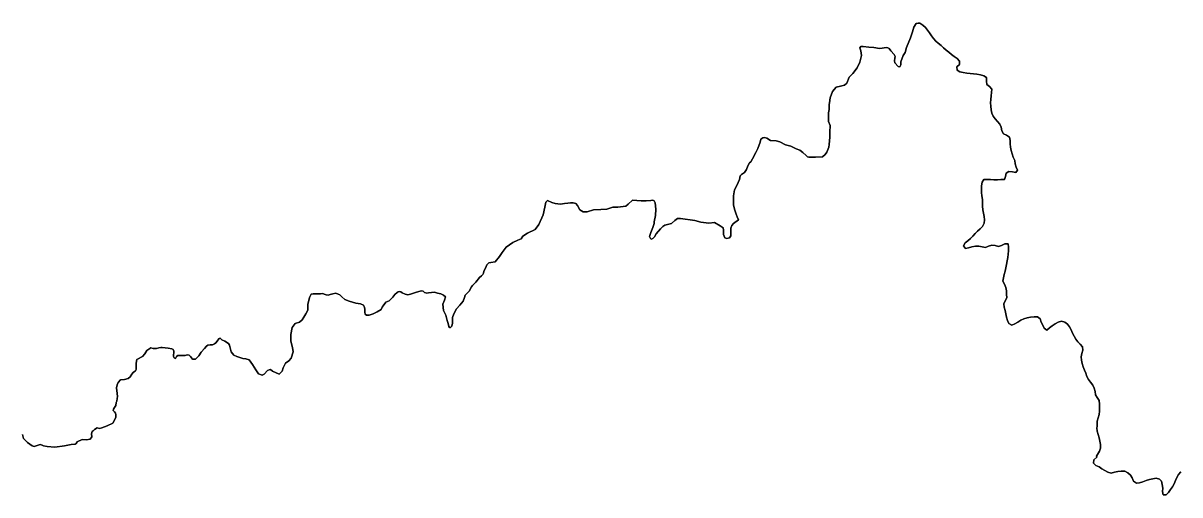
# Model space of a CAD drawing. Header units: inches. Extents: x 141448 to 685535, y 3466439 to 4099221.
# Drawn here: x 472048 to 478414, y 3809868 to 3812465 of the extents above; entities that cross this region are included whole.
import ezdxf

# ---------------------------------------------------------------- set-up
doc = ezdxf.new("R2010")
doc.units = ezdxf.units.IN
doc.header["$MEASUREMENT"] = 0
doc.layers.add('az_county', color=7, linetype='Continuous')

msp = doc.modelspace()

# ---------------------------------------------------------------- linework, layer by layer
at = {"layer": 'az_county'}
for points in [[(478419.625, 3809993.5), (478406.125, 3809980.5), (478397.4375, 3809963.75), (478390.4375, 3809946), (478382.625, 3809928.75), (478373.125, 3809912.25), (478362.84375, 3809896.25), (478351.9375, 3809880.75), (478338.4375, 3809867.5), (478322.53125, 3809867.5), (478319.34375, 3809886.25), (478320.21875, 3809905.25), (478317.4375, 3809924), (478313.4375, 3809942.75), (478301.4375, 3809954.75), (478284.125, 3809959.25), (478265.4375, 3809955.75), (478246.84375, 3809951.5), (478228.84375, 3809945.75), (478210.9375, 3809939.5), (478192.71875, 3809933.25), (478174.625, 3809931.75), (478159.4375, 3809943.5), (478151.625, 3809960.75), (478141.4375, 3809976.75), (478127.9375, 3809989.75), (478110.625, 3809997.25), (478091.53125, 3809998.25), (478072.625, 3809996.25), (478053.9375, 3809993.25), (478035.4375, 3809987.75), (478017.71875, 3809992.25), (478001.03125, 3810001.25), (477985.125, 3810011.75), (477969.125, 3810021.5), (477959.84375, 3810025.25), (477951.4375, 3810028.5), (477938.71875, 3810041.75), (477941.125, 3810060.25), (477956.125, 3810075.75), (477955.84375, 3810081.25), (477960.84375, 3810089.25), (477971.71875, 3810107.25), (477977.125, 3810125.25), (477976.84375, 3810144.25), (477974.21875, 3810163), (477969.21875, 3810181.25), (477963.9375, 3810199.5), (477958.71875, 3810217.75), (477957.125, 3810236.75), (477957.9375, 3810244.75), (477959.125, 3810255.75), (477959.03125, 3810274.25), (477964.53125, 3810292.25), (477969.125, 3810310.5), (477971.625, 3810329.25), (477972.21875, 3810348.25), (477971.4375, 3810367.25), (477969.53125, 3810386.25), (477958.53125, 3810402.75), (477950.34375, 3810417.75), (477947.625, 3810436.75), (477942.21875, 3810454.75), (477934.125, 3810471.75), (477922.9375, 3810487.25), (477911.21875, 3810502.25), (477902.71875, 3810519), (477896.125, 3810536.75), (477889.53125, 3810554.75), (477882.4375, 3810572.25), (477876.84375, 3810590.25), (477872.34375, 3810608.75), (477869.9375, 3810627.5), (477874.4375, 3810645.75), (477879.4375, 3810664.25), (477877.84375, 3810682.75), (477866.125, 3810697.25), (477851.84375, 3810709.75), (477841.4375, 3810725.5), (477832.84375, 3810742.25), (477823.53125, 3810758.75), (477814.9375, 3810775.75), (477807.34375, 3810793.25), (477795.625, 3810807.75), (477780.34375, 3810819.25), (477762.84375, 3810823.25), (477744.4375, 3810818.25), (477727.625, 3810809.25), (477711.9375, 3810798.5), (477696.625, 3810787.25), (477681.9375, 3810775.25), (477667.9375, 3810784.5), (477659.53125, 3810801.5), (477650.625, 3810818.25), (477645.125, 3810836.25), (477630.34375, 3810847.5), (477611.21875, 3810848.25), (477592.34375, 3810846.25), (477573.71875, 3810842.25), (477555.34375, 3810837.5), (477538.03125, 3810830.25), (477522.9375, 3810818.75), (477506.21875, 3810809.75), (477488.4375, 3810802), (477471.84375, 3810810.25), (477465.03125, 3810827.5), (477460.71875, 3810846.25), (477456.125, 3810864.75), (477451.71875, 3810883.25), (477447.4375, 3810901.75), (477444.53125, 3810920), (477453.34375, 3810936.75), (477461.125, 3810953.25), (477460.4375, 3810972.5), (477459.625, 3810991.25), (477456.4375, 3811010), (477448.625, 3811027.25), (477440.4375, 3811044.25), (477442.53125, 3811063), (477447.125, 3811081.25), (477451.84375, 3811099.75), (477456.03125, 3811118.25), (477459.84375, 3811136.75), (477463.4375, 3811155.5), (477466.625, 3811174.25), (477469.125, 3811192.75), (477470.4375, 3811211.75), (477470.84375, 3811230.75), (477468.125, 3811249.5), (477450.125, 3811249.5), (477432.9375, 3811241.25), (477416.21875, 3811234.25), (477398.34375, 3811241), (477379.53125, 3811242), (477361.21875, 3811237.25), (477343.625, 3811229.75), (477326.34375, 3811233.75), (477307.53125, 3811237.25), (477288.71875, 3811236.75), (477269.9375, 3811233.25), (477251.53125, 3811228.25), (477233.34375, 3811224.25), (477222.71875, 3811239.25), (477231.9375, 3811255.25), (477247.34375, 3811266), (477261.53125, 3811278.75), (477275.125, 3811291.75), (477287.84375, 3811305.75), (477300.84375, 3811319.75), (477315.34375, 3811332.25), (477328.4375, 3811345.75), (477336.4375, 3811362.75), (477339.125, 3811381.75), (477337.21875, 3811400.75), (477332.9375, 3811419.25), (477329.625, 3811437.75), (477327.625, 3811456.75), (477328.34375, 3811475.5), (477327.34375, 3811494.25), (477324.4375, 3811513.25), (477322.03125, 3811531.75), (477321.34375, 3811550.75), (477322.84375, 3811569.75), (477325.71875, 3811588.5), (477334.21875, 3811604.75), (477353.21875, 3811604.75), (477372.125, 3811603.75), (477391.03125, 3811602.75), (477409.9375, 3811602.75), (477428.9375, 3811603.75), (477448.03125, 3811604.25), (477454.625, 3811620.25), (477458.625, 3811638.75), (477473.125, 3811648.25), (477492.03125, 3811646.75), (477511.21875, 3811643), (477521.21875, 3811655.75), (477512.34375, 3811672.5), (477508.125, 3811690.75), (477504.84375, 3811709.25), (477497.4375, 3811726.75), (477490.625, 3811744.5), (477484.9375, 3811762.75), (477482.125, 3811781.25), (477480.9375, 3811800.25), (477479.4375, 3811819.25), (477475.84375, 3811837.75), (477460.21875, 3811848.5), (477443.125, 3811856.25), (477433.625, 3811872.5), (477431.34375, 3811891.5), (477422.9375, 3811908.25), (477411.125, 3811923.25), (477397.9375, 3811937.5), (477386.34375, 3811952.25), (477379.625, 3811969.5), (477375.9375, 3811988.25), (477373.9375, 3812007.25), (477372.625, 3812026.25), (477373.125, 3812045.25), (477374.71875, 3812064.25), (477376.84375, 3812083.25), (477378.71875, 3812102), (477367.03125, 3812116), (477352.125, 3812127.75), (477349.71875, 3812146.25), (477348.9375, 3812166.25), (477335.125, 3812175.25), (477315.84375, 3812179.75), (477297.4375, 3812184.25), (477278.625, 3812186.25), (477259.71875, 3812187.25), (477240.9375, 3812190), (477222.21875, 3812193.25), (477203.71875, 3812197.25), (477187.4375, 3812206.25), (477186.9375, 3812224.25), (477200.4375, 3812237.75), (477200.34375, 3812256.25), (477187.4375, 3812269.75), (477171.84375, 3812280.5), (477156.625, 3812291.75), (477142.125, 3812304.25), (477127.9375, 3812316.5), (477113.71875, 3812329.25), (477099.4375, 3812341.75), (477084.625, 3812353.75), (477070.21875, 3812366), (477057.4375, 3812379.75), (477046.4375, 3812395.25), (477036.03125, 3812411.25), (477025.4375, 3812427), (477013.84375, 3812441.75), (476999.4375, 3812454.25), (476983.34375, 3812464.25), (476972.84375, 3812465), (476961.84375, 3812462.75), (476948.9375, 3812443.25), (476942.21875, 3812417), (476931.125, 3812384.5), (476909.125, 3812330.75), (476901.84375, 3812303.25), (476891.9375, 3812286.25), (476878.4375, 3812252), (476877.84375, 3812234.75), (476873.53125, 3812224.25), (476863.21875, 3812226.25), (476844.9375, 3812246.5), (476843.125, 3812258.25), (476845.625, 3812271.5), (476846.84375, 3812281.25), (476841.9375, 3812292.75), (476822.4375, 3812313.25), (476813.9375, 3812325.25), (476807.21875, 3812329.75), (476797.4375, 3812330.25), (476787.125, 3812329.75), (476774.9375, 3812327.75), (476760.21875, 3812326), (476729.125, 3812330.25), (476702.34375, 3812332.75), (476670.625, 3812335.75), (476658.34375, 3812335.75), (476652.84375, 3812329.75), (476658.9375, 3812312.25), (476661.34375, 3812287), (476652.71875, 3812250.25), (476637.4375, 3812219.25), (476614.21875, 3812188), (476594.03125, 3812167.25), (476581.84375, 3812134.25), (476568.9375, 3812123.75), (476546.34375, 3812117.75), (476522.625, 3812112.25), (476502.9375, 3812088.5), (476489.53125, 3812053), (476485.84375, 3812026.75), (476483.34375, 3812017), (476483.34375, 3811988.75), (476480.21875, 3811970.5), (476479.625, 3811954), (476480.53125, 3811929.25), (476480.84375, 3811924), (476489.34375, 3811901.25), (476488.03125, 3811864.75), (476486.71875, 3811836.75), (476483.625, 3811796.75), (476482.9375, 3811781.5), (476471.34375, 3811754.75), (476460.9375, 3811740.75), (476446.34375, 3811728.25), (476408.4375, 3811726.75), (476391.4375, 3811727.25), (476371.21875, 3811726.75), (476364.53125, 3811729.25), (476356.71875, 3811736), (476338.9375, 3811751.75), (476321.9375, 3811765.75), (476302.4375, 3811773.75), (476273.71875, 3811787.25), (476244.4375, 3811794.75), (476212.84375, 3811811.25), (476191.4375, 3811816.75), (476161.53125, 3811819.25), (476141.4375, 3811831.25), (476128.625, 3811834.5), (476118.84375, 3811833.25), (476107.84375, 3811825.25), (476104.125, 3811808.75), (476091.9375, 3811775.25), (476080.84375, 3811753.25), (476062.53125, 3811717.25), (476053.34375, 3811700.75), (476045.4375, 3811695.25), (476036.21875, 3811679.25), (476028.34375, 3811659.75), (476017.84375, 3811642.75), (476001.34375, 3811631), (475994.03125, 3811623.75), (475990.9375, 3811604.75), (475976.34375, 3811571.25), (475963.4375, 3811546.25), (475957.34375, 3811514.75), (475957.125, 3811463.5), (475964.4375, 3811435.25), (475971.71875, 3811412.25), (475977.21875, 3811398.25), (475984.4375, 3811381), (475957.625, 3811361.25), (475949.03125, 3811350.5), (475943.53125, 3811336.25), (475942.34375, 3811294.25), (475935.53125, 3811283.25), (475920.9375, 3811278.25), (475910.53125, 3811282.75), (475902.03125, 3811301), (475902.625, 3811324.25), (475900.21875, 3811337.75), (475884.4375, 3811348.75), (475853.34375, 3811367.75), (475821.625, 3811363.25), (475777.03125, 3811368.25), (475744.125, 3811378.25), (475665.4375, 3811389.25), (475655.625, 3811389.75), (475649.53125, 3811388.75), (475633.625, 3811377.75), (475615.9375, 3811361.25), (475579.9375, 3811352), (475567.71875, 3811345.25), (475555.53125, 3811332.5), (475531.03125, 3811305), (475521.84375, 3811287.75), (475512.71875, 3811278.75), (475504.84375, 3811275), (475499.9375, 3811278.25), (475495.625, 3811291), (475502.4375, 3811313), (475512.84375, 3811339.75), (475520.84375, 3811362.5), (475521.4375, 3811371), (475527.53125, 3811405.75), (475529.4375, 3811440.75), (475526.4375, 3811476.25), (475520.9375, 3811486.75), (475513.03125, 3811490.75), (475502.625, 3811489), (475476.4375, 3811487.25), (475448.9375, 3811486.75), (475401.4375, 3811491), (475378.125, 3811468.25), (475364.71875, 3811458), (475350.71875, 3811455), (475320.125, 3811451.25), (475293.34375, 3811450.75), (475277.4375, 3811445.25), (475260.9375, 3811440.25), (475227.4375, 3811438), (475185.9375, 3811436.75), (475151.125, 3811425.25), (475129.84375, 3811425.25), (475111.4375, 3811436.25), (475098.71875, 3811460.25), (475089.625, 3811472.75), (475075.53125, 3811475.25), (475060.9375, 3811474.75), (475046.34375, 3811473.75), (475027.34375, 3811472.25), (475005.9375, 3811468.25), (474976.71875, 3811471.75), (474957.84375, 3811476.75), (474933.4375, 3811488.25), (474924.34375, 3811479.25), (474919.34375, 3811451.75), (474910.125, 3811409.5), (474886.84375, 3811355.75), (474866.03125, 3811328.25), (474823.9375, 3811309.25), (474798.34375, 3811292.75), (474787.9375, 3811277), (474770.84375, 3811269.75), (474742.84375, 3811256.25), (474706.03125, 3811230.75), (474683.4375, 3811201.25), (474669.34375, 3811179.25), (474644.9375, 3811151.25), (474621.71875, 3811146.75), (474610.71875, 3811144.5), (474599.71875, 3811134.25), (474596.625, 3811124.75), (474582.625, 3811097.25), (474580.84375, 3811087.75), (474578.34375, 3811080.25), (474570.9375, 3811073), (474558.71875, 3811065), (474539.84375, 3811039.25), (474521.4375, 3811020.5), (474514.71875, 3811013.75), (474502.53125, 3810989.75), (474481.125, 3810967.25), (474476.84375, 3810953.75), (474468.84375, 3810933.25), (474451.71875, 3810912.25), (474432.125, 3810891.5), (474418.71875, 3810865.25), (474410.125, 3810844.5), (474410.125, 3810813.75), (474407.625, 3810796.75), (474399.625, 3810788.25), (474393.625, 3810788.75), (474389.9375, 3810794.25), (474386.34375, 3810810.25), (474380.84375, 3810828), (474373.53125, 3810856.75), (474362.03125, 3810883), (474357.84375, 3810917.75), (474366.34375, 3810939.75), (474371.9375, 3810958.25), (474361.53125, 3810966.75), (474346.34375, 3810975.25), (474327.4375, 3810977.75), (474310.9375, 3810982.75), (474278.625, 3810980.25), (474270.03125, 3810978.5), (474256.625, 3810982.25), (474249.34375, 3810988.25), (474237.71875, 3810990.75), (474206.625, 3810982.25), (474179.71875, 3810972.5), (474164.4375, 3810968.25), (474149.84375, 3810972.5), (474134.625, 3810979.75), (474126.03125, 3810986), (474118.71875, 3810986.75), (474112.625, 3810984.75), (474105.9375, 3810981.25), (474094.34375, 3810971.25), (474082.125, 3810955.5), (474062.53125, 3810936.5), (474043.625, 3810929.25), (474030.125, 3810909), (474023.4375, 3810900.5), (474018.53125, 3810888.25), (473995.34375, 3810875.5), (473974.53125, 3810865.25), (473952.625, 3810857.25), (473937.9375, 3810857.75), (473930.625, 3810862), (473928.21875, 3810874.25), (473928.84375, 3810892.75), (473925.21875, 3810904.75), (473920.9375, 3810912.75), (473905.125, 3810919.5), (473879.4375, 3810923.75), (473842.84375, 3810934.75), (473817.84375, 3810943.5), (473800.84375, 3810958.25), (473791.625, 3810968.75), (473781.34375, 3810973.5), (473767.9375, 3810977.25), (473752.03125, 3810974.75), (473737.4375, 3810971.25), (473725.84375, 3810967.25), (473716.03125, 3810968.75), (473705.03125, 3810972.25), (473697.125, 3810976), (473683.71875, 3810975.25), (473673.9375, 3810974.25), (473644.03125, 3810974.75), (473632.4375, 3810971.75), (473623.84375, 3810954.75), (473622.625, 3810944.25), (473614.625, 3810917.25), (473614.625, 3810897.75), (473614.625, 3810887.25), (473611.53125, 3810877), (473604.21875, 3810864.25), (473593.21875, 3810845.25), (473584.03125, 3810830.75), (473568.125, 3810818.25), (473544.9375, 3810810.5), (473527.84375, 3810789.75), (473521.625, 3810750.75), (473520.9375, 3810713.75), (473530.125, 3810679.75), (473533.71875, 3810655.25), (473522.625, 3810619.75), (473509.84375, 3810606.25), (473490.9375, 3810592.75), (473478.03125, 3810567.75), (473472.53125, 3810548.25), (473456.03125, 3810532.25), (473419.4375, 3810549.5), (473409.71875, 3810557.5), (473402.4375, 3810556.25), (473393.21875, 3810552), (473374.9375, 3810533), (473363.9375, 3810526.25), (473343.84375, 3810534.75), (473329.125, 3810555.25), (473310.34375, 3810585.25), (473290.84375, 3810610.25), (473272.53125, 3810615.75), (473257.34375, 3810619.25), (473224.34375, 3810629.75), (473207.84375, 3810637.25), (473192.03125, 3810654.25), (473187.84375, 3810676.25), (473184.125, 3810691), (473178.125, 3810700.25), (473157.9375, 3810714.75), (473141.53125, 3810721.75), (473132.9375, 3810730.25), (473126.34375, 3810728.75), (473107.9375, 3810704.5), (473100.625, 3810698.25), (473089.625, 3810694.25), (473076.84375, 3810693.5), (473063.34375, 3810691.75), (473057.34375, 3810686.75), (473045.625, 3810673.25), (473026.71875, 3810653.25), (473014.4375, 3810632.5), (472996.71875, 3810615.25), (472988.21875, 3810614.75), (472979.03125, 3810614.75), (472969.34375, 3810629.25), (472961.9375, 3810636.75), (472949.84375, 3810638.75), (472939.4375, 3810635.75), (472899.8125, 3810635), (472892.40625, 3810629.5), (472885.6875, 3810619.25), (472879.59375, 3810622.25), (472875.90625, 3810630.25), (472876.59375, 3810658.75), (472872.90625, 3810668), (472866.3125, 3810671.25), (472846.6875, 3810675.25), (472813.1875, 3810679.75), (472805.3125, 3810679.25), (472794.3125, 3810676.75), (472780.8125, 3810673), (472763.09375, 3810673.75), (472750.90625, 3810676.25), (472728.90625, 3810663.25), (472717.3125, 3810643.25), (472703.90625, 3810630.25), (472673.90625, 3810613.75), (472669.09375, 3810593), (472669, 3810571.75), (472669, 3810557.75), (472666.5, 3810549.75), (472661.09375, 3810546), (472652.5, 3810541.75), (472645.8125, 3810532.5), (472636.59375, 3810516.75), (472625, 3810507.5), (472605.40625, 3810503.25), (472584.09375, 3810500.25), (472570, 3810486.25), (472565.09375, 3810473.75), (472561.40625, 3810457.25), (472564.40625, 3810425.75), (472566.90625, 3810408.5), (472565.59375, 3810397.5), (472562.59375, 3810383.5), (472558.90625, 3810375.5), (472557.59375, 3810359.75), (472549.6875, 3810349.25), (472544.1875, 3810340), (472543.59375, 3810332.75), (472550.90625, 3810324.75), (472556.90625, 3810316.75), (472558.8125, 3810310.25), (472558.8125, 3810293), (472541, 3810263), (472510.40625, 3810248.25), (472481.1875, 3810236.25), (472467.09375, 3810233.75), (472454.90625, 3810235.75), (472440.3125, 3810228.25), (472433.09375, 3810221), (472428.09375, 3810216), (472423.09375, 3810202.75), (472425.59375, 3810187.75), (472415.8125, 3810174.5), (472396.3125, 3810170.25), (472372.40625, 3810171.5), (472345.59375, 3810159.75), (472339.5, 3810151.25), (472333.40625, 3810146.5), (472312, 3810145.75), (472274.8125, 3810138), (472222.90625, 3810130), (472180.8125, 3810133.25), (472160.09375, 3810137.5), (472152.1875, 3810141.25), (472141.8125, 3810144.25), (472108.1875, 3810133.75), (472096.59375, 3810137.5), (472071.59375, 3810155.75), (472050.3125, 3810177.25), (472044.90625, 3810200.5)], [(472044.90625, 3810200.5), (472050.3125, 3810177.25), (472071.59375, 3810155.75), (472096.59375, 3810137.5), (472108.1875, 3810133.75), (472141.8125, 3810144.25), (472152.1875, 3810141.25), (472160.09375, 3810137.5), (472180.8125, 3810133.25), (472222.90625, 3810130), (472274.8125, 3810138), (472312, 3810145.75), (472333.40625, 3810146.5), (472339.5, 3810151.25), (472345.59375, 3810159.75), (472372.40625, 3810171.5), (472396.3125, 3810170.25), (472415.8125, 3810174.5), (472425.59375, 3810187.75), (472423.09375, 3810202.75), (472428.09375, 3810216), (472433.09375, 3810221), (472440.3125, 3810228.25), (472454.90625, 3810235.75), (472467.09375, 3810233.75), (472481.1875, 3810236.25), (472510.40625, 3810248.25), (472541, 3810263), (472558.8125, 3810293), (472558.8125, 3810310.25), (472556.90625, 3810316.75), (472550.90625, 3810324.75), (472543.59375, 3810332.75), (472544.1875, 3810340), (472549.6875, 3810349.25), (472557.59375, 3810359.75), (472558.90625, 3810375.5), (472562.59375, 3810383.5), (472565.59375, 3810397.5), (472566.90625, 3810408.5), (472564.40625, 3810425.75), (472561.40625, 3810457.25), (472565.09375, 3810473.75), (472570, 3810486.25), (472584.09375, 3810500.25), (472605.40625, 3810503.25), (472625, 3810507.5), (472636.59375, 3810516.75), (472645.8125, 3810532.5), (472652.5, 3810541.75), (472661.09375, 3810546), (472666.5, 3810549.75), (472669, 3810557.75), (472669, 3810571.75), (472669.09375, 3810593), (472673.90625, 3810613.75), (472703.90625, 3810630.25), (472717.3125, 3810643.25), (472728.90625, 3810663.25), (472750.90625, 3810676.25), (472763.09375, 3810673.75), (472780.8125, 3810673), (472794.3125, 3810676.75), (472805.3125, 3810679.25), (472813.1875, 3810679.75), (472846.6875, 3810675.25), (472866.3125, 3810671.25), (472872.90625, 3810668), (472876.59375, 3810658.75), (472875.90625, 3810630.25), (472879.59375, 3810622.25), (472885.6875, 3810619.25), (472892.40625, 3810629.5), (472899.8125, 3810635), (472939.4375, 3810635.75), (472949.84375, 3810638.75), (472961.9375, 3810636.75), (472969.34375, 3810629.25), (472979.03125, 3810614.75), (472988.21875, 3810614.75), (472996.71875, 3810615.25), (473014.4375, 3810632.5), (473026.71875, 3810653.25), (473045.625, 3810673.25), (473057.34375, 3810686.75), (473063.34375, 3810691.75), (473076.84375, 3810693.5), (473089.625, 3810694.25), (473100.625, 3810698.25), (473107.9375, 3810704.5), (473126.34375, 3810728.75), (473132.9375, 3810730.25), (473141.53125, 3810721.75), (473157.9375, 3810714.75), (473178.125, 3810700.25), (473184.125, 3810691), (473187.84375, 3810676.25), (473192.03125, 3810654.25), (473207.84375, 3810637.25), (473224.34375, 3810629.75), (473257.34375, 3810619.25), (473272.53125, 3810615.75), (473290.84375, 3810610.25), (473310.34375, 3810585.25), (473329.125, 3810555.25), (473343.84375, 3810534.75), (473363.9375, 3810526.25), (473374.9375, 3810533), (473393.21875, 3810552), (473402.4375, 3810556.25), (473409.71875, 3810557.5), (473419.4375, 3810549.5), (473456.03125, 3810532.25), (473472.53125, 3810548.25), (473478.03125, 3810567.75), (473490.9375, 3810592.75), (473509.84375, 3810606.25), (473522.625, 3810619.75), (473533.71875, 3810655.25), (473530.125, 3810679.75), (473520.9375, 3810713.75), (473521.625, 3810750.75), (473527.84375, 3810789.75), (473544.9375, 3810810.5), (473568.125, 3810818.25), (473584.03125, 3810830.75), (473593.21875, 3810845.25), (473604.21875, 3810864.25), (473611.53125, 3810877), (473614.625, 3810887.25), (473614.625, 3810897.75), (473614.625, 3810917.25), (473622.625, 3810944.25), (473623.84375, 3810954.75), (473632.4375, 3810971.75), (473644.03125, 3810974.75), (473673.9375, 3810974.25), (473683.71875, 3810975.25), (473697.125, 3810976), (473705.03125, 3810972.25), (473716.03125, 3810968.75), (473725.84375, 3810967.25), (473737.4375, 3810971.25), (473752.03125, 3810974.75), (473767.9375, 3810977.25), (473781.34375, 3810973.5), (473791.625, 3810968.75), (473800.84375, 3810958.25), (473817.84375, 3810943.5), (473842.84375, 3810934.75), (473879.4375, 3810923.75), (473905.125, 3810919.5), (473920.9375, 3810912.75), (473925.21875, 3810904.75), (473928.84375, 3810892.75), (473928.21875, 3810874.25), (473930.625, 3810862), (473937.9375, 3810857.75), (473952.625, 3810857.25), (473974.53125, 3810865.25), (473995.34375, 3810875.5), (474018.53125, 3810888.25), (474023.4375, 3810900.5), (474030.125, 3810909), (474043.625, 3810929.25), (474062.53125, 3810936.5), (474082.125, 3810955.5), (474094.34375, 3810971.25), (474105.9375, 3810981.25), (474112.625, 3810984.75), (474118.71875, 3810986.75), (474126.03125, 3810986), (474134.625, 3810979.75), (474149.84375, 3810972.5), (474164.4375, 3810968.25), (474179.71875, 3810972.5), (474206.625, 3810982.25), (474237.71875, 3810990.75), (474249.34375, 3810988.25), (474256.625, 3810982.25), (474270.03125, 3810978.5), (474278.625, 3810980.25), (474310.9375, 3810982.75), (474327.4375, 3810977.75), (474346.34375, 3810975.25), (474361.53125, 3810966.75), (474371.9375, 3810958.25), (474366.34375, 3810939.75), (474357.84375, 3810917.75), (474362.03125, 3810883), (474373.53125, 3810856.75), (474380.84375, 3810828), (474386.34375, 3810810.25), (474389.9375, 3810794.25), (474393.625, 3810788.75), (474399.625, 3810788.25), (474407.625, 3810796.75), (474410.125, 3810813.75), (474410.125, 3810844.5), (474418.71875, 3810865.25), (474432.125, 3810891.5), (474451.71875, 3810912.25), (474468.84375, 3810933.25), (474476.84375, 3810953.75), (474481.125, 3810967.25), (474502.53125, 3810989.75), (474514.71875, 3811013.75), (474521.4375, 3811020.5), (474539.84375, 3811039.25), (474558.71875, 3811065), (474570.9375, 3811073), (474578.34375, 3811080.25), (474580.84375, 3811087.75), (474582.625, 3811097.25), (474596.625, 3811124.75), (474599.71875, 3811134.25), (474610.71875, 3811144.5), (474621.71875, 3811146.75), (474644.9375, 3811151.25), (474669.34375, 3811179.25), (474683.4375, 3811201.25), (474706.03125, 3811230.75), (474742.84375, 3811256.25), (474770.84375, 3811269.75), (474787.9375, 3811277), (474798.34375, 3811292.75), (474823.9375, 3811309.25), (474866.03125, 3811328.25), (474886.84375, 3811355.75), (474910.125, 3811409.5), (474919.34375, 3811451.75), (474924.34375, 3811479.25), (474933.4375, 3811488.25), (474957.84375, 3811476.75), (474976.71875, 3811471.75), (475005.9375, 3811468.25), (475027.34375, 3811472.25), (475046.34375, 3811473.75), (475060.9375, 3811474.75), (475075.53125, 3811475.25), (475089.625, 3811472.75), (475098.71875, 3811460.25), (475111.4375, 3811436.25), (475129.84375, 3811425.25), (475151.125, 3811425.25), (475185.9375, 3811436.75), (475227.4375, 3811438), (475260.9375, 3811440.25), (475277.4375, 3811445.25), (475293.34375, 3811450.75), (475320.125, 3811451.25), (475350.71875, 3811455), (475364.71875, 3811458), (475378.125, 3811468.25), (475401.4375, 3811491), (475448.9375, 3811486.75), (475476.4375, 3811487.25), (475502.625, 3811489), (475513.03125, 3811490.75), (475520.9375, 3811486.75), (475526.4375, 3811476.25), (475529.4375, 3811440.75), (475527.53125, 3811405.75), (475521.4375, 3811371), (475520.84375, 3811362.5), (475512.84375, 3811339.75), (475502.4375, 3811313), (475495.625, 3811291), (475499.9375, 3811278.25), (475504.84375, 3811275), (475512.71875, 3811278.75), (475521.84375, 3811287.75), (475531.03125, 3811305), (475555.53125, 3811332.5), (475567.71875, 3811345.25), (475579.9375, 3811352), (475615.9375, 3811361.25), (475633.625, 3811377.75), (475649.53125, 3811388.75), (475655.625, 3811389.75), (475665.4375, 3811389.25), (475744.125, 3811378.25), (475777.03125, 3811368.25), (475821.625, 3811363.25), (475853.34375, 3811367.75), (475884.4375, 3811348.75), (475900.21875, 3811337.75), (475902.625, 3811324.25), (475902.03125, 3811301), (475910.53125, 3811282.75), (475920.9375, 3811278.25), (475935.53125, 3811283.25), (475942.34375, 3811294.25), (475943.53125, 3811336.25), (475949.03125, 3811350.5), (475957.625, 3811361.25), (475984.4375, 3811381), (475977.21875, 3811398.25), (475971.71875, 3811412.25), (475964.4375, 3811435.25), (475957.125, 3811463.5), (475957.34375, 3811514.75), (475963.4375, 3811546.25), (475976.34375, 3811571.25), (475990.9375, 3811604.75), (475994.03125, 3811623.75), (476001.34375, 3811631), (476017.84375, 3811642.75), (476028.34375, 3811659.75), (476036.21875, 3811679.25), (476045.4375, 3811695.25), (476053.34375, 3811700.75), (476062.53125, 3811717.25), (476080.84375, 3811753.25), (476091.9375, 3811775.25), (476104.125, 3811808.75), (476107.84375, 3811825.25), (476118.84375, 3811833.25), (476128.625, 3811834.5), (476141.4375, 3811831.25), (476161.53125, 3811819.25), (476191.4375, 3811816.75), (476212.84375, 3811811.25), (476244.4375, 3811794.75), (476273.71875, 3811787.25), (476302.4375, 3811773.75), (476321.9375, 3811765.75), (476338.9375, 3811751.75), (476356.71875, 3811736), (476364.53125, 3811729.25), (476371.21875, 3811726.75), (476391.4375, 3811727.25), (476408.4375, 3811726.75), (476446.34375, 3811728.25), (476460.9375, 3811740.75), (476471.34375, 3811754.75), (476482.9375, 3811781.5), (476483.625, 3811796.75), (476486.71875, 3811836.75), (476488.03125, 3811864.75), (476489.34375, 3811901.25), (476480.84375, 3811924), (476480.53125, 3811929.25), (476479.625, 3811954), (476480.21875, 3811970.5), (476483.34375, 3811988.75), (476483.34375, 3812017), (476485.84375, 3812026.75), (476489.53125, 3812053), (476502.9375, 3812088.5), (476522.625, 3812112.25), (476546.34375, 3812117.75), (476568.9375, 3812123.75), (476581.84375, 3812134.25), (476594.03125, 3812167.25), (476614.21875, 3812188), (476637.4375, 3812219.25), (476652.71875, 3812250.25), (476661.34375, 3812287), (476658.9375, 3812312.25), (476652.84375, 3812329.75), (476658.34375, 3812335.75), (476670.625, 3812335.75), (476702.34375, 3812332.75), (476729.125, 3812330.25), (476760.21875, 3812326), (476774.9375, 3812327.75), (476787.125, 3812329.75), (476797.4375, 3812330.25), (476807.21875, 3812329.75), (476813.9375, 3812325.25), (476822.4375, 3812313.25), (476841.9375, 3812292.75), (476846.84375, 3812281.25), (476845.625, 3812271.5), (476843.125, 3812258.25), (476844.9375, 3812246.5), (476863.21875, 3812226.25), (476873.53125, 3812224.25), (476877.84375, 3812234.75), (476878.4375, 3812252), (476891.9375, 3812286.25), (476901.84375, 3812303.25), (476909.125, 3812330.75), (476931.125, 3812384.5), (476942.21875, 3812417), (476948.9375, 3812443.25), (476961.84375, 3812462.75), (476972.84375, 3812465), (476983.34375, 3812464.25), (476999.4375, 3812454.25), (477013.84375, 3812441.75), (477025.4375, 3812427), (477036.03125, 3812411.25), (477046.4375, 3812395.25), (477057.4375, 3812379.75), (477070.21875, 3812366), (477084.625, 3812353.75), (477099.4375, 3812341.75), (477113.71875, 3812329.25), (477127.9375, 3812316.5), (477142.125, 3812304.25), (477156.625, 3812291.75), (477171.84375, 3812280.5), (477187.4375, 3812269.75), (477200.34375, 3812256.25), (477200.4375, 3812237.75), (477186.9375, 3812224.25), (477187.4375, 3812206.25), (477203.71875, 3812197.25), (477222.21875, 3812193.25), (477240.9375, 3812190), (477259.71875, 3812187.25), (477278.625, 3812186.25), (477297.4375, 3812184.25), (477315.84375, 3812179.75), (477335.125, 3812175.25), (477348.9375, 3812166.25), (477349.71875, 3812146.25), (477352.125, 3812127.75), (477367.03125, 3812116), (477378.71875, 3812102), (477376.84375, 3812083.25), (477374.71875, 3812064.25), (477373.125, 3812045.25), (477372.625, 3812026.25), (477373.9375, 3812007.25), (477375.9375, 3811988.25), (477379.625, 3811969.5), (477386.34375, 3811952.25), (477397.9375, 3811937.5), (477411.125, 3811923.25), (477422.9375, 3811908.25), (477431.34375, 3811891.5), (477433.625, 3811872.5), (477443.125, 3811856.25), (477460.21875, 3811848.5), (477475.84375, 3811837.75), (477479.4375, 3811819.25), (477480.9375, 3811800.25), (477482.125, 3811781.25), (477484.9375, 3811762.75), (477490.625, 3811744.5), (477497.4375, 3811726.75), (477504.84375, 3811709.25), (477508.125, 3811690.75), (477512.34375, 3811672.5), (477521.21875, 3811655.75), (477511.21875, 3811643), (477492.03125, 3811646.75), (477473.125, 3811648.25), (477458.625, 3811638.75), (477454.625, 3811620.25), (477448.03125, 3811604.25), (477428.9375, 3811603.75), (477409.9375, 3811602.75), (477391.03125, 3811602.75), (477372.125, 3811603.75), (477353.21875, 3811604.75), (477334.21875, 3811604.75), (477325.71875, 3811588.5), (477322.84375, 3811569.75), (477321.34375, 3811550.75), (477322.03125, 3811531.75), (477324.4375, 3811513.25), (477327.34375, 3811494.25), (477328.34375, 3811475.5), (477327.625, 3811456.75), (477329.625, 3811437.75), (477332.9375, 3811419.25), (477337.21875, 3811400.75), (477339.125, 3811381.75), (477336.4375, 3811362.75), (477328.4375, 3811345.75), (477315.34375, 3811332.25), (477300.84375, 3811319.75), (477287.84375, 3811305.75), (477275.125, 3811291.75), (477261.53125, 3811278.75), (477247.34375, 3811266), (477231.9375, 3811255.25), (477222.71875, 3811239.25), (477233.34375, 3811224.25), (477251.53125, 3811228.25), (477269.9375, 3811233.25), (477288.71875, 3811236.75), (477307.53125, 3811237.25), (477326.34375, 3811233.75), (477343.625, 3811229.75), (477361.21875, 3811237.25), (477379.53125, 3811242), (477398.34375, 3811241), (477416.21875, 3811234.25), (477432.9375, 3811241.25), (477450.125, 3811249.5), (477468.125, 3811249.5), (477470.84375, 3811230.75), (477470.4375, 3811211.75), (477469.125, 3811192.75), (477466.625, 3811174.25), (477463.4375, 3811155.5), (477459.84375, 3811136.75), (477456.03125, 3811118.25), (477451.84375, 3811099.75), (477447.125, 3811081.25), (477442.53125, 3811063), (477440.4375, 3811044.25), (477448.625, 3811027.25), (477456.4375, 3811010), (477459.625, 3810991.25), (477460.4375, 3810972.5), (477461.125, 3810953.25), (477453.34375, 3810936.75), (477444.53125, 3810920), (477447.4375, 3810901.75), (477451.71875, 3810883.25), (477456.125, 3810864.75), (477460.71875, 3810846.25), (477465.03125, 3810827.5), (477471.84375, 3810810.25), (477488.4375, 3810802), (477506.21875, 3810809.75), (477522.9375, 3810818.75), (477538.03125, 3810830.25), (477555.34375, 3810837.5), (477573.71875, 3810842.25), (477592.34375, 3810846.25), (477611.21875, 3810848.25), (477630.34375, 3810847.5), (477645.125, 3810836.25), (477650.625, 3810818.25), (477659.53125, 3810801.5), (477667.9375, 3810784.5), (477681.9375, 3810775.25), (477696.625, 3810787.25), (477711.9375, 3810798.5), (477727.625, 3810809.25), (477744.4375, 3810818.25), (477762.84375, 3810823.25), (477780.34375, 3810819.25), (477795.625, 3810807.75), (477807.34375, 3810793.25), (477814.9375, 3810775.75), (477823.53125, 3810758.75), (477832.84375, 3810742.25), (477841.4375, 3810725.5), (477851.84375, 3810709.75), (477866.125, 3810697.25), (477877.84375, 3810682.75), (477879.4375, 3810664.25), (477874.4375, 3810645.75), (477869.9375, 3810627.5), (477872.34375, 3810608.75), (477876.84375, 3810590.25), (477882.4375, 3810572.25), (477889.53125, 3810554.75), (477896.125, 3810536.75), (477902.71875, 3810519), (477911.21875, 3810502.25), (477922.9375, 3810487.25), (477934.125, 3810471.75), (477942.21875, 3810454.75), (477947.625, 3810436.75), (477950.34375, 3810417.75), (477958.53125, 3810402.75), (477969.53125, 3810386.25), (477971.4375, 3810367.25), (477972.21875, 3810348.25), (477971.625, 3810329.25), (477969.125, 3810310.5), (477964.53125, 3810292.25), (477959.03125, 3810274.25), (477959.125, 3810255.75), (477957.9375, 3810244.75), (477957.125, 3810236.75), (477958.71875, 3810217.75), (477963.9375, 3810199.5), (477969.21875, 3810181.25), (477974.21875, 3810163), (477976.84375, 3810144.25), (477977.125, 3810125.25), (477971.71875, 3810107.25), (477960.84375, 3810089.25), (477955.84375, 3810081.25), (477956.125, 3810075.75), (477941.125, 3810060.25), (477938.71875, 3810041.75), (477951.4375, 3810028.5), (477959.84375, 3810025.25), (477969.125, 3810021.5), (477985.125, 3810011.75), (478001.03125, 3810001.25), (478017.71875, 3809992.25), (478035.4375, 3809987.75), (478053.9375, 3809993.25), (478072.625, 3809996.25), (478091.53125, 3809998.25), (478110.625, 3809997.25), (478127.9375, 3809989.75), (478141.4375, 3809976.75), (478151.625, 3809960.75), (478159.4375, 3809943.5), (478174.625, 3809931.75), (478192.71875, 3809933.25), (478210.9375, 3809939.5), (478228.84375, 3809945.75), (478246.84375, 3809951.5), (478265.4375, 3809955.75), (478284.125, 3809959.25), (478301.4375, 3809954.75), (478313.4375, 3809942.75), (478317.4375, 3809924), (478320.21875, 3809905.25), (478319.34375, 3809886.25), (478322.53125, 3809867.5), (478338.4375, 3809867.5), (478351.9375, 3809880.75), (478362.84375, 3809896.25), (478373.125, 3809912.25), (478382.625, 3809928.75), (478390.4375, 3809946), (478397.4375, 3809963.75), (478406.125, 3809980.5), (478419.625, 3809993.5)]]:
    msp.add_lwpolyline(points, dxfattribs=at)

doc.saveas('drawing.dxf')
